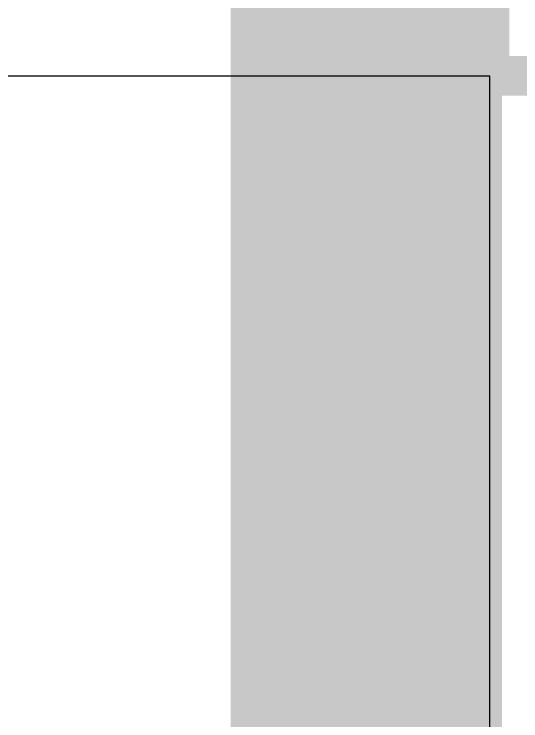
# Model space of a CAD drawing. Extents: x 27938 to 1507990, y 110129 to 923079.
# Drawn here: x 836170.2 to 836272.9, y 672276.4 to 672419.7 of the extents above; entities that cross this region are included whole.
import ezdxf

# ---------------------------------------------------------------- set-up
doc = ezdxf.new("R2010")
doc.units = 0
doc.header["$LTSCALE"] = 1000
doc.header["$MEASUREMENT"] = 0
doc.layers.add('PIPE-废水', color=31, linetype='TG_F')
doc.layers.add('看线', color=251, linetype='Continuous')
doc.styles.add('TG_LINETYPE', font='SIMPLEX', dxfattribs={"width": 0.8, "height": 3, "bigfont": 'HZTXT'})
doc.linetypes.add('TG_F', pattern='A,2,-0.3,["F",TG_LINETYPE,S=0.1,R=0,X=-0.23,Y=-0.15],0', length=2.3)

msp = doc.modelspace()

# ---------------------------------------------------------------- linework, layer by layer
at = {"color": 8, "const_width": 8}
msp.add_lwpolyline([(836266.58, 672557.17), (836266.58, 672407.17), (836566.58, 672407.17), (836566.58, 672557.17)], dxfattribs=at)
at = {"layer": 'PIPE-废水', "ltscale": 0.5, "const_width": 55}
msp.add_lwpolyline([(836241.58, 672164.31), (836241.58, 672932.17)], dxfattribs=at)
msp.add_lwpolyline([(836241.58, 672164.31), (836241.58, 672932.17)], dxfattribs=at)
at = {"layer": '看线', "color": 8, "ltscale": 0.5}
for points in [[(831666.58, 672407.17), (836266.58, 672407.17)], [(834266.58, 672407.17), (834266.58, 672057.17), (836266.58, 672057.17), (836266.58, 672407.17)]]:
    msp.add_lwpolyline(points, dxfattribs=at)

doc.saveas('drawing.dxf')
